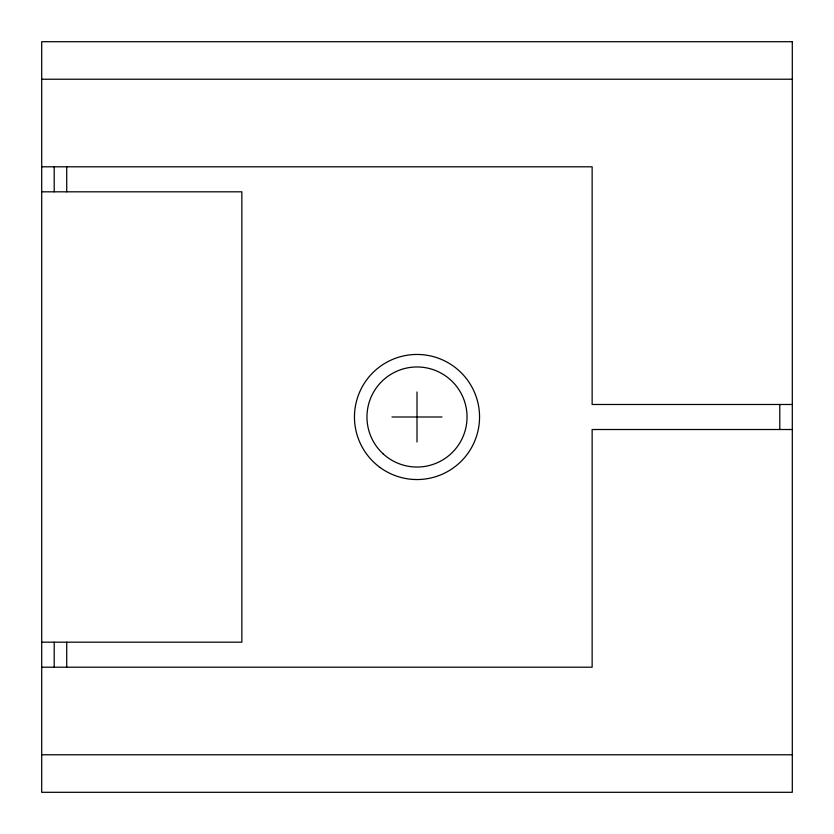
<?xml version="1.0" encoding="UTF-8"?>
<svg xmlns="http://www.w3.org/2000/svg" width="834" height="834" viewBox="0 0 834 834"><rect width="100%" height="100%" fill="white"/><g stroke="black" fill="none" stroke-linecap="round" stroke-linejoin="round"><path stroke-width="1.25" d="M41.7 79.23L792.3 79.23M41.7 166.8L592.14 166.8L592.14 404.49L792.3 404.49M41.7 191.82L241.86 191.82L241.86 642.18L41.7 642.18M391.98 417L442.02 417M792.3 429.51L592.14 429.51L592.14 667.2L41.7 667.2M41.7 754.77L792.3 754.77M779.79 404.49L779.79 429.51M417 391.98L417 442.02M66.72 166.8L66.72 191.82M66.72 642.18L66.72 667.2M54.21 166.8L54.21 191.82M54.21 642.18L54.21 667.2M792.3 41.7L41.7 41.7L41.7 792.3L792.3 792.3L792.3 41.7M380.054 467.467A62.55 62.55 0 0 0 479.185 423.766A62.55 62.55 0 0 0 391.772 359.767A62.55 62.55 0 0 0 380.054 467.467M383.077 453.79A50.04 50.04 0 0 0 465.82 427.988A50.04 50.04 0 0 0 402.103 369.233A50.04 50.04 0 0 0 383.077 453.79"/></g></svg>
